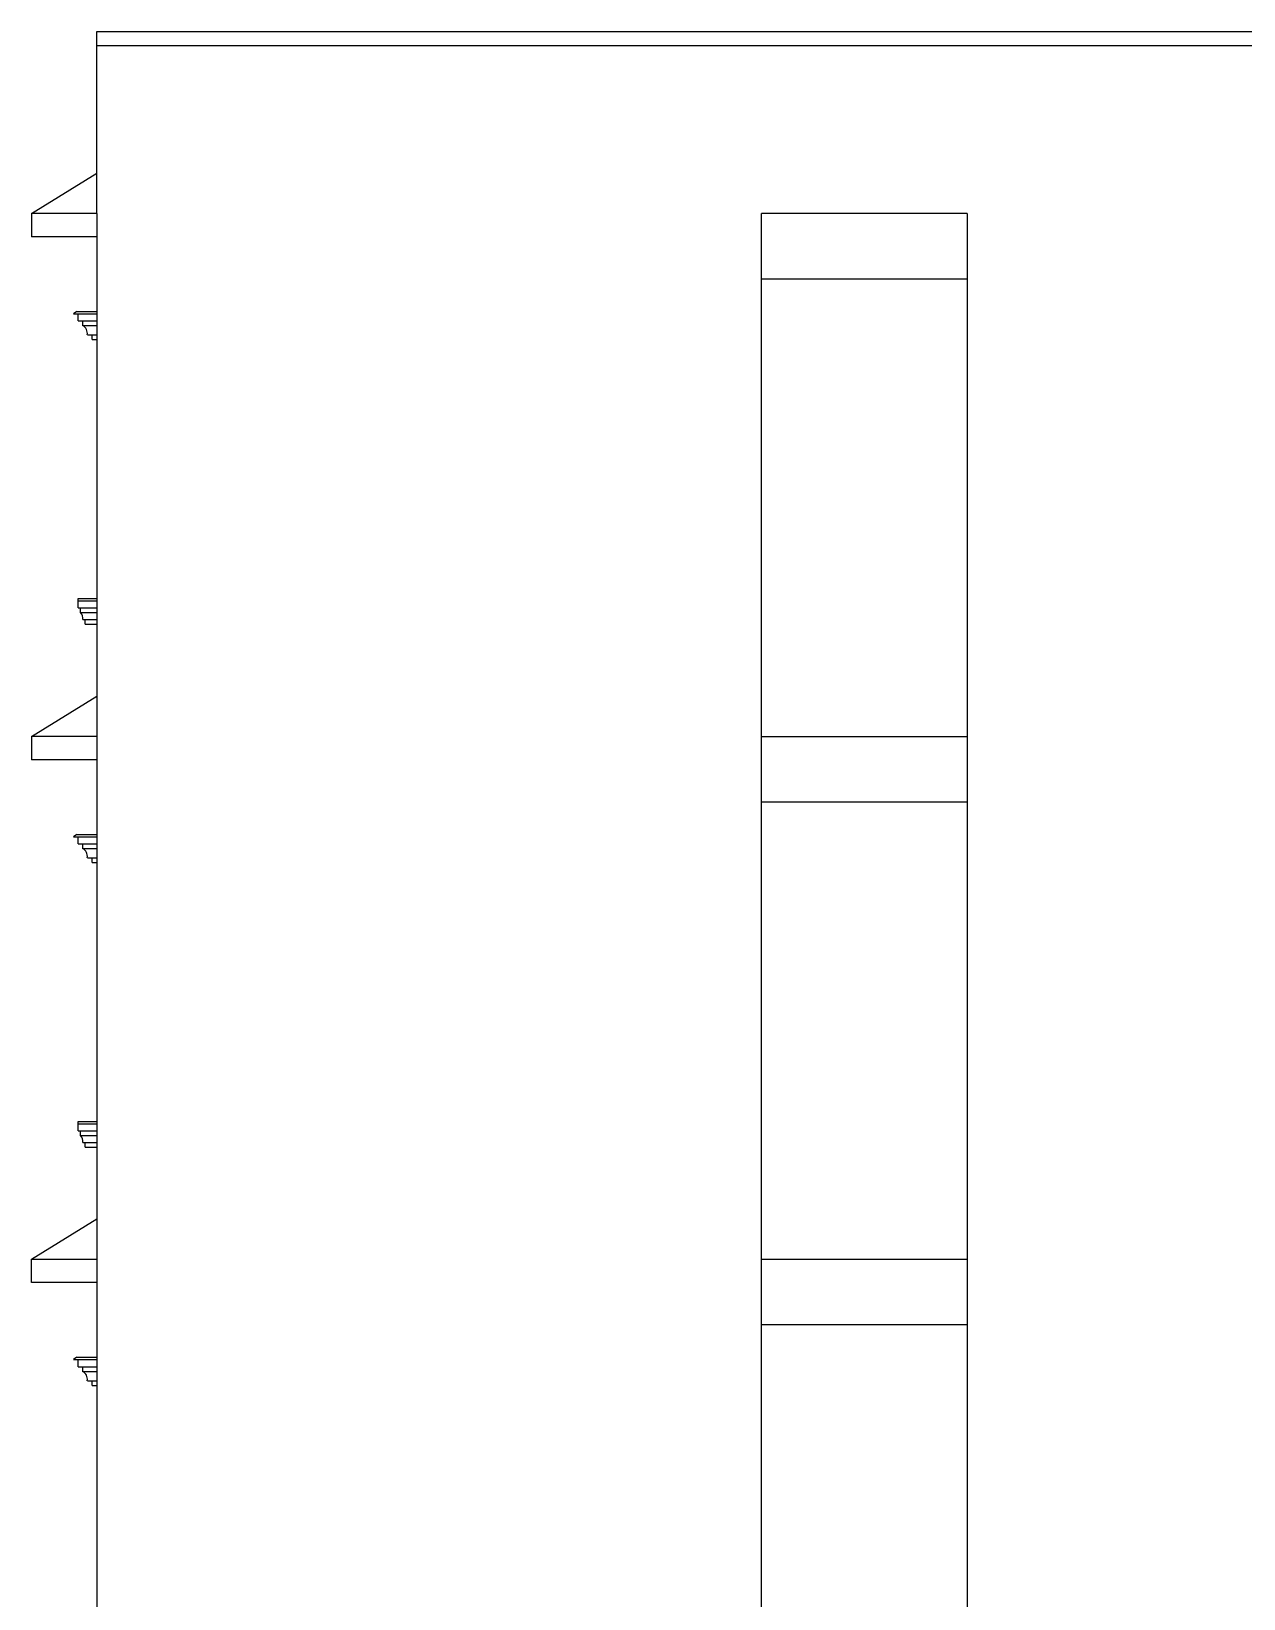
# Model space of a CAD drawing. Header units: inches. Extents: x 1397 to 20304, y -27267 to -746.
# Drawn here: x 17249.7 to 17509.4, y -21997.1 to -21661.4 of the extents above; entities that cross this region are included whole.
import ezdxf

# ---------------------------------------------------------------- set-up
doc = ezdxf.new("R2010")
doc.units = ezdxf.units.IN
doc.header["$LTSCALE"] = 17
doc.header["$MEASUREMENT"] = 0
doc.layers.add('25 BOT BAR', color=12, linetype='Continuous', lineweight=25)

msp = doc.modelspace()

# ---------------------------------------------------------------- linework, layer by layer
at = {"layer": '25 BOT BAR'}
for p, q in [((17263.66, -21661.44), (17724.12, -21661.44)), ((17263.66, -21700.44), (17263.66, -21661.44)), ((17406.12, -21661.44), (17450.12, -21661.44)), ((17263.66, -21664.44), (17724.12, -21664.44)), ((17249.66, -21700.44), (17263.66, -21691.81)), ((17263.66, -21700.44), (17249.66, -21700.44)), ((17249.66, -21700.44), (17249.66, -21705.44)), ((17263.66, -21700.44), (17263.66, -21812.44)), ((17406.12, -22148.44), (17406.12, -21700.44)), ((17450.12, -21700.44), (17406.12, -21700.44)), ((17450.12, -21700.44), (17450.12, -22148.44)), ((17263.66, -21705.44), (17249.66, -21705.44)), ((17406.12, -21714.44), (17450.12, -21714.44)), ((17259.41, -21721.44), (17258.66, -21721.94)), ((17258.66, -21721.94), (17263.66, -21721.94)), ((17259.41, -21721.44), (17263.66, -21721.44)), ((17259.66, -21723.44), (17259.66, -21721.94)), ((17259.66, -21723.44), (17263.66, -21723.44)), ((17260.66, -21724.44), (17260.66, -21723.44)), ((17260.66, -21724.44), (17263.66, -21724.44)), ((17261.66, -21726.44), (17263.66, -21726.44)), ((17262.66, -21727.44), (17262.66, -21726.44)), ((17262.66, -21727.44), (17263.66, -21727.44)), ((17259.66, -21782.94), (17263.66, -21782.94)), ((17259.66, -21783.44), (17259.66, -21782.94)), ((17259.66, -21784.94), (17259.66, -21783.44)), ((17259.66, -21783.44), (17263.66, -21783.44)), ((17259.66, -21784.94), (17263.66, -21784.94)), ((17260.16, -21785.94), (17260.16, -21784.94)), ((17260.16, -21785.94), (17263.66, -21785.94)), ((17260.66, -21787.44), (17263.66, -21787.44)), ((17261.16, -21788.44), (17261.16, -21787.44)), ((17261.16, -21788.44), (17263.66, -21788.44)), ((17249.66, -21812.44), (17263.66, -21803.81)), ((17263.66, -21812.44), (17249.66, -21812.44)), ((17249.66, -21812.44), (17249.66, -21817.44)), ((17263.66, -21812.44), (17263.66, -21924.44)), ((17406.12, -21812.44), (17450.12, -21812.44)), ((17263.66, -21817.44), (17249.66, -21817.44)), ((17406.12, -21826.44), (17450.12, -21826.44)), ((17259.41, -21833.44), (17258.66, -21833.94)), ((17258.66, -21833.94), (17263.66, -21833.94)), ((17259.41, -21833.44), (17263.66, -21833.44)), ((17259.66, -21835.44), (17259.66, -21833.94)), ((17259.66, -21835.44), (17263.66, -21835.44)), ((17260.66, -21836.44), (17260.66, -21835.44)), ((17260.66, -21836.44), (17263.66, -21836.44)), ((17261.66, -21838.44), (17263.66, -21838.44)), ((17262.66, -21839.44), (17262.66, -21838.44)), ((17262.66, -21839.44), (17263.66, -21839.44)), ((17259.66, -21894.94), (17263.66, -21894.94)), ((17259.66, -21895.44), (17259.66, -21894.94)), ((17259.66, -21896.94), (17259.66, -21895.44)), ((17259.66, -21895.44), (17263.66, -21895.44)), ((17259.66, -21896.94), (17263.66, -21896.94)), ((17260.16, -21897.94), (17260.16, -21896.94)), ((17260.16, -21897.94), (17263.66, -21897.94)), ((17260.66, -21899.44), (17263.66, -21899.44)), ((17261.16, -21900.44), (17261.16, -21899.44)), ((17261.16, -21900.44), (17263.66, -21900.44)), ((17249.66, -21924.44), (17263.66, -21915.81)), ((17249.66, -21924.44), (17263.66, -21924.44)), ((17249.66, -21929.44), (17249.66, -21924.44)), ((17263.66, -21924.44), (17263.66, -22036.44)), ((17406.12, -21924.44), (17450.12, -21924.44)), ((17263.66, -21929.44), (17249.66, -21929.44)), ((17406.12, -21938.44), (17450.12, -21938.44)), ((17259.41, -21945.44), (17258.66, -21945.94)), ((17258.66, -21945.94), (17263.66, -21945.94)), ((17259.41, -21945.44), (17263.66, -21945.44)), ((17259.66, -21947.44), (17259.66, -21945.94)), ((17259.66, -21947.44), (17263.66, -21947.44)), ((17260.66, -21948.44), (17260.66, -21947.44)), ((17260.66, -21948.44), (17263.66, -21948.44)), ((17261.66, -21950.44), (17263.66, -21950.44)), ((17262.66, -21951.44), (17262.66, -21950.44)), ((17262.66, -21951.44), (17263.66, -21951.44))]:
    msp.add_line(p, q, dxfattribs=at)
for centre, radius, start, end in [((17259.74, -21726.15), 1.93, 351.2663, 61.8638), ((17259.22, -21787.09), 1.48, 346.2102, 50.6596), ((17259.74, -21838.15), 1.93, 351.2663, 61.8638), ((17259.22, -21899.09), 1.48, 346.2102, 50.6596), ((17259.74, -21950.15), 1.93, 351.2663, 61.8638)]:
    msp.add_arc(centre, radius, start, end, dxfattribs=at)

doc.saveas('drawing.dxf')
